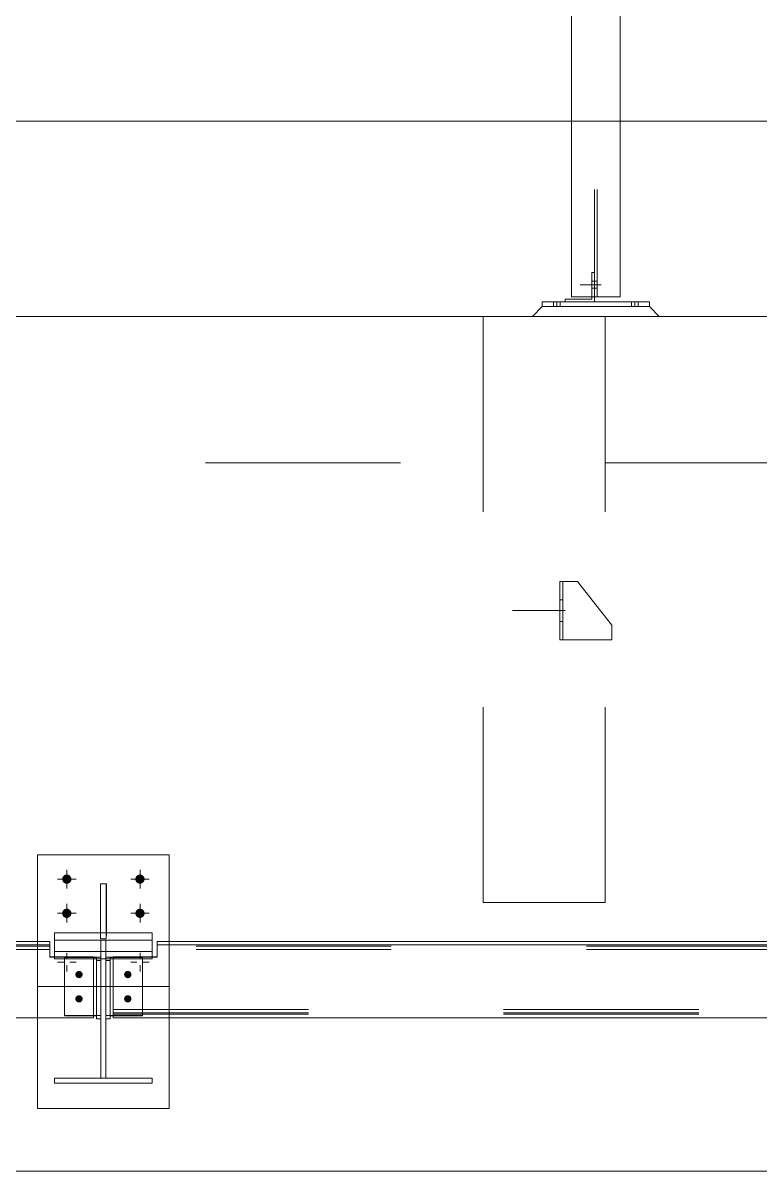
# Model space of a CAD drawing. Header units: millimetres. Extents: x 652937 to 1670132, y 1473552 to 2851037.
# Drawn here: x 663584.471 to 663585.982, y 1524528.47 to 1524530.821 of the extents above; entities that cross this region are included whole.
import ezdxf

# ---------------------------------------------------------------- set-up
doc = ezdxf.new("R2010")
doc.units = ezdxf.units.MM
for name, pattern in [('XKITLINE00', [0]), ('XKITLINE01', [4, 1, -1, 1, -1]), ('XKITLINE02', [4, 2, -2])]:
    doc.linetypes.add(name, pattern=pattern)
for name, color, linetype, lineweight in [('Bolt', 7, 'Continuous', 0), ('Part', 7, 'Continuous', 0), ('S-GRID', 7, 'Continuous', 9)]:
    doc.layers.add(name, color=color, linetype=linetype, lineweight=lineweight)

# ---------------------------------------------------------------- blocks, each defined once
blk = doc.blocks.new('*A39404464')
at = {"layer": 'S-GRID', "color": 7, "linetype": 'XKITLINE01', "lineweight": 0}
blk.add_line((-30.905117, -99.720099), (129.806536, -99.720099), dxfattribs=at)
blk = doc.blocks.new('*A40064530')
at = {"layer": 'Part', "color": 7, "linetype": 'XKITLINE02', "lineweight": 0}
for p, q in [((4.127009, -86.420099), (4.127009, -99.520099)), ((4.127093, -86.420099), (4.127093, -99.520099)), ((4.127101, -86.420099), (4.127101, -99.520099)), ((4.362009, -86.420099), (4.362009, -99.520099)), ((4.362093, -86.420099), (4.362093, -99.520099)), ((4.392009, -86.420099), (4.392009, -99.520099)), ((4.392093, -86.420099), (4.392093, -99.520099)), ((4.627009, -99.520099), (4.627009, -86.420099)), ((4.627101, -86.420099), (4.627101, -99.520099)), ((4.127001, -97.720099), (4.127001, -99.520099)), ((4.627001, -97.720099), (4.627001, -99.520099)), ((4.627093, -97.720099), (4.627093, -99.520099)), ((4.627101, -99.520099), (4.127001, -99.520099))]:
    blk.add_line(p, q, dxfattribs=at)
at = {"layer": 'Part', "color": 7, "linetype": 'XKITLINE00', "lineweight": 0}
for p, q in [((4.127001, -94.325099), (4.127001, -97.720099)), ((4.627001, -94.295099), (4.627001, -97.720099)), ((4.627093, -94.295099), (4.627093, -97.720099))]:
    blk.add_line(p, q, dxfattribs=at)
blk = doc.blocks.new('*A41034627')
at = {"layer": 'Bolt', "color": 7, "linetype": 'XKITLINE02', "lineweight": 0}
for p, q in [((3.942029, -99.620099), (3.942029, -99.570099)), ((3.977051, -99.620099), (3.977051, -99.570099)), ((4.012073, -99.620099), (4.012073, -99.570099)), ((4.742029, -99.620099), (4.742029, -99.570099)), ((4.777051, -99.620099), (4.777051, -99.570099)), ((4.812073, -99.620099), (4.812073, -99.570099))]:
    blk.add_line(p, q, dxfattribs=at)
blk = doc.blocks.new('*A41084632')
at = {"layer": 'Part', "color": 7, "linetype": 'XKITLINE00', "lineweight": 0}
for p, q in [((-7.618317, -106.119092), (-7.618391, -106.155229)), ((-1.218317, -106.119092), (-7.618317, -106.119092)), ((-1.218392, -106.155229), (-1.218317, -106.119092)), ((-1.218392, -106.155229), (-7.618391, -106.155229)), ((-7.618391, -106.155229), (-7.618389, -106.279648)), ((-1.218389, -106.279648), (-1.218392, -106.155229)), ((-1.218316, -106.155229), (-1.218316, -106.168859)), ((-7.668529, -106.276757), (-7.618383, -106.276757)), ((-7.668529, -106.279648), (-7.618389, -106.279648)), ((-1.218389, -106.279648), (-1.168529, -106.279648)), ((-1.218383, -106.276757), (-1.168529, -106.276757)), ((-8.068377, -106.881257), (-8.068377, -106.901739)), ((-8.068377, -106.901739), (-0.768359, -106.901739)), ((-0.768359, -106.881257), (-0.768359, -106.901739))]:
    blk.add_line(p, q, dxfattribs=at)
at = {"layer": 'Part', "color": 7, "linetype": 'XKITLINE02', "lineweight": 0}
for p, q in [((-7.618316, -106.168859), (-7.618317, -106.119092)), ((-1.218317, -106.119092), (-1.218316, -106.155229)), ((-7.618384, -106.202106), (-7.618316, -106.168859)), ((-1.218385, -106.202106), (-7.618384, -106.202106)), ((-7.618383, -106.276757), (-7.618384, -106.202106)), ((-1.218316, -106.168859), (-7.618316, -106.168859)), ((-1.218316, -106.168859), (-1.218385, -106.202106)), ((-1.218385, -106.202106), (-1.218383, -106.276757)), ((-8.068389, -106.279648), (-8.068383, -106.276757)), ((-8.068389, -106.279648), (-8.068377, -106.881257)), ((-8.068389, -106.279648), (-7.668529, -106.279648)), ((-8.068372, -106.849081), (-8.068383, -106.276757)), ((-8.068383, -106.276757), (-7.668529, -106.276757)), ((-7.618389, -106.279648), (-7.618383, -106.276757)), ((-1.218389, -106.279648), (-1.218383, -106.276757)), ((-1.168529, -106.276757), (-0.768365, -106.276757)), ((-1.168529, -106.279648), (-0.768371, -106.279648)), ((-0.768365, -106.276757), (-0.768371, -106.279648)), ((-0.768371, -106.279648), (-0.768359, -106.881257)), ((-0.768354, -106.849081), (-0.768365, -106.276757)), ((-8.068372, -106.849081), (-8.068303, -106.815834)), ((-8.068303, -106.815834), (-8.068302, -106.865601)), ((-8.068303, -106.815834), (-0.768285, -106.815834)), ((-0.768285, -106.815834), (-0.768354, -106.849081)), ((-0.768284, -106.865601), (-0.768285, -106.815834)), ((-8.068302, -106.865601), (-8.068377, -106.901739)), ((-8.068372, -106.849081), (-0.768354, -106.849081)), ((-8.068302, -106.865601), (-0.768284, -106.865601)), ((-0.768359, -106.901739), (-0.768284, -106.865601))]:
    blk.add_line(p, q, dxfattribs=at)
blk = doc.blocks.new('*A41364660')
at = {"layer": 'Part', "color": 7, "linetype": 'XKITLINE02', "lineweight": 0}
for p, q in [((4.472193, -99.720099), (4.472193, -101.220099)), ((15.072732, -99.720099), (4.472193, -99.720099)), ((15.072193, -101.220099), (15.072193, -99.720099)), ((4.472193, -101.220099), (15.072732, -101.220099))]:
    blk.add_line(p, q, dxfattribs=at)
blk = doc.blocks.new('*A41374661')
at = {"layer": 'Part', "color": 7, "linetype": 'XKITLINE02', "lineweight": 0}
for p, q in [((-7.622829, -99.720099), (-7.622829, -101.220099)), ((3.222733, -99.720099), (-7.622829, -99.720099)), ((3.222193, -101.220099), (3.222193, -99.720099)), ((-7.622829, -101.220099), (3.222733, -101.220099))]:
    blk.add_line(p, q, dxfattribs=at)
blk = doc.blocks.new('*A41464670')
at = {"layer": 'Part', "color": 7, "linetype": 'XKITLINE02', "lineweight": 0}
for p, q in [((4.472732, -99.720099), (3.222193, -99.720099)), ((3.222193, -99.720099), (3.222193, -105.720099)), ((4.472193, -99.720099), (4.472193, -105.720099)), ((3.222193, -105.720099), (4.472732, -105.720099))]:
    blk.add_line(p, q, dxfattribs=at)
blk = doc.blocks.new('*A41574681')
at = {"layer": 'Part', "color": 7, "linetype": 'XKITLINE00', "lineweight": 0}
for p, q in [((37.371892, -99.720099), (-7.628107, -99.720099)), ((-7.628107, -108.470099), (37.371892, -108.470099))]:
    blk.add_line(p, q, dxfattribs=at)
blk = doc.blocks.new('*A41584682')
at = {"layer": 'Part', "color": 7, "linetype": 'XKITLINE00', "lineweight": 0}
for p, q in [((-7.628107, -97.720099), (36.121892, -97.720099)), ((-7.628107, -99.720099), (36.121892, -99.720099))]:
    blk.add_line(p, q, dxfattribs=at)
blk = doc.blocks.new('*A41764700')
at = {"layer": 'Part', "color": 7, "linetype": 'XKITLINE00', "lineweight": 0}
for p, q in [((-1.168136, -106.031138), (-1.168529, -106.221992)), ((-1.168136, -106.031138), (-0.698257, -106.031138)), ((-0.638257, -106.031138), (-0.168136, -106.031138)), ((-0.168136, -106.031138), (-0.168529, -106.221972)), ((-0.168136, -106.106491), (-0.168529, -106.297326)), ((-0.168136, -106.031138), (-0.168136, -106.106491)), ((-1.168529, -106.221992), (-0.168529, -106.221972)), ((-1.168529, -106.297345), (-1.168529, -106.221992)), ((-0.168529, -106.221972), (-0.168529, -106.297326)), ((-0.168529, -106.297326), (-1.168529, -106.297345))]:
    blk.add_line(p, q, dxfattribs=at)
at = {"layer": 'Part', "color": 7, "linetype": 'XKITLINE02', "lineweight": 0}
for p, q in [((-1.168136, -106.106491), (-1.168529, -106.297345)), ((-1.168136, -106.106491), (-1.168136, -106.031138)), ((-0.168136, -106.106491), (-1.168136, -106.106491)), ((-0.698257, -106.031138), (-0.638257, -106.031138))]:
    blk.add_line(p, q, dxfattribs=at)
blk = doc.blocks.new('*A41774701')
at = {"layer": 'Part', "color": 7, "linetype": 'XKITLINE02', "lineweight": 0}
for p, q in [((-0.693136, -106.106494), (-0.693529, -106.297272)), ((-0.693136, -106.106494), (-0.693136, -107.520088)), ((-0.643136, -106.106494), (-0.693136, -106.106494)), ((-0.643136, -106.106494), (-0.643529, -106.297271)), ((-0.643136, -106.106494), (-0.643136, -106.913058)), ((-0.643529, -107.520088), (-0.643136, -107.520088)), ((-0.643529, -107.520088), (-0.643136, -107.520088))]:
    blk.add_line(p, q, dxfattribs=at)
at = {"layer": 'Part', "color": 7, "linetype": 'XKITLINE00', "lineweight": 0}
for p, q in [((-0.693529, -106.297272), (-0.643529, -106.297271)), ((-0.693529, -107.520088), (-0.693529, -106.297272)), ((-0.643529, -106.297271), (-0.643529, -107.520088)), ((-0.643136, -106.913058), (-0.643136, -107.520088)), ((-0.643529, -107.520088), (-0.693529, -107.520088))]:
    blk.add_line(p, q, dxfattribs=at)
blk = doc.blocks.new('*A41784702')
at = {"layer": 'Part', "color": 7, "linetype": 'XKITLINE00', "lineweight": 0}
for p, q in [((-1.168529, -107.570088), (-1.168529, -107.520088)), ((-0.168136, -107.520088), (-1.168529, -107.520088)), ((-0.168136, -107.520088), (-0.168529, -107.520088)), ((-0.168529, -107.520088), (-0.168529, -107.570088)), ((-0.168136, -107.570088), (-0.168136, -107.520088)), ((-0.168136, -107.570088), (-1.168529, -107.570088)), ((-0.168529, -107.570088), (-0.168136, -107.570088))]:
    blk.add_line(p, q, dxfattribs=at)
at = {"layer": 'Part', "color": 7, "linetype": 'XKITLINE02', "lineweight": 0}
for q in [(-1.168136, -107.520088), (-1.168529, -107.570088)]:
    blk.add_line((-1.168136, -107.570088), q, dxfattribs=at)
blk = doc.blocks.new('*A41794703')
at = {"layer": 'Part', "color": 7, "linetype": 'XKITLINE00', "lineweight": 0}
for p, q in [((-0.118317, -106.119092), (-0.118392, -106.155229)), ((6.281683, -106.119092), (-0.118317, -106.119092)), ((6.281608, -106.155229), (6.281683, -106.119092)), ((6.281608, -106.155229), (-0.118392, -106.155229)), ((-0.118392, -106.155229), (-0.118389, -106.279648)), ((6.281611, -106.279648), (6.281608, -106.155229)), ((6.281684, -106.155229), (6.281684, -106.168859)), ((-0.168529, -106.276757), (-0.118383, -106.276757)), ((-0.168529, -106.279648), (-0.118389, -106.279648)), ((6.281611, -106.279648), (6.331471, -106.279648)), ((6.281617, -106.276757), (6.331471, -106.276757)), ((-0.568377, -106.881257), (-0.568377, -106.901739)), ((-0.568377, -106.901739), (6.731641, -106.901739)), ((6.731641, -106.881257), (6.731641, -106.901739))]:
    blk.add_line(p, q, dxfattribs=at)
at = {"layer": 'Part', "color": 7, "linetype": 'XKITLINE02', "lineweight": 0}
for p, q in [((-0.118316, -106.168859), (-0.118317, -106.119092)), ((6.281683, -106.119092), (6.281684, -106.155229)), ((-0.118385, -106.202106), (-0.118316, -106.168859)), ((6.281615, -106.202106), (-0.118385, -106.202106)), ((-0.118383, -106.276757), (-0.118385, -106.202106)), ((6.281684, -106.168859), (-0.118316, -106.168859)), ((6.281684, -106.168859), (6.281615, -106.202106)), ((6.281615, -106.202106), (6.281617, -106.276757)), ((-0.568389, -106.279648), (-0.568383, -106.276757)), ((-0.568389, -106.279648), (-0.568377, -106.881257)), ((-0.568389, -106.279648), (-0.168529, -106.279648)), ((-0.568372, -106.849081), (-0.568383, -106.276757)), ((-0.568383, -106.276757), (-0.168529, -106.276757)), ((-0.118389, -106.279648), (-0.118383, -106.276757)), ((6.281611, -106.279648), (6.281617, -106.276757)), ((6.331471, -106.276757), (6.731635, -106.276757)), ((6.331471, -106.279648), (6.731629, -106.279648)), ((6.731635, -106.276757), (6.731629, -106.279648)), ((6.731629, -106.279648), (6.731641, -106.881257)), ((6.731646, -106.849081), (6.731635, -106.276757)), ((-0.568372, -106.849081), (-0.568303, -106.815834)), ((-0.568303, -106.815834), (-0.568302, -106.865601)), ((-0.568303, -106.815834), (6.731715, -106.815834)), ((6.731715, -106.815834), (6.731646, -106.849081)), ((6.731716, -106.865601), (6.731715, -106.815834)), ((-0.568302, -106.865601), (-0.568377, -106.901739)), ((-0.568372, -106.849081), (6.731646, -106.849081)), ((-0.568302, -106.865601), (6.731716, -106.865601)), ((6.731641, -106.901739), (6.731716, -106.865601))]:
    blk.add_line(p, q, dxfattribs=at)
blk = doc.blocks.new('*A41884712')
at = {"layer": 'Part', "color": 7, "linetype": 'XKITLINE00', "lineweight": 0}
for p, q in [((-1.343115, -105.231116), (-1.34309, -105.231116)), ((0.006885, -105.231116), (-1.343115, -105.231116)), ((-1.343115, -105.231116), (-1.343115, -106.119092)), ((0.00691, -105.231116), (0.006885, -105.231116)), ((0.006885, -105.231116), (0.006885, -106.119092)), ((-1.343115, -106.901739), (-1.343115, -107.831116)), ((0.006885, -106.901739), (0.006885, -107.831116)), ((-1.34309, -107.831116), (-1.343115, -107.831116)), ((-1.343115, -107.831116), (0.006885, -107.831116)), ((0.00691, -107.831116), (0.006885, -107.831116))]:
    blk.add_line(p, q, dxfattribs=at)
at = {"layer": 'Part', "color": 7, "linetype": 'XKITLINE02', "lineweight": 0}
for p, q in [((-1.34309, -105.231116), (-1.34309, -107.831116)), ((0.00691, -105.231116), (0.00691, -107.831116)), ((-1.343115, -106.119092), (-1.343115, -106.901739)), ((0.006885, -106.119092), (0.006885, -106.901739))]:
    blk.add_line(p, q, dxfattribs=at)
blk = doc.blocks.new('*A41894713')
at = {"layer": 'Bolt'}
for points in [[(-0.411, -106.422), (-0.404, -106.424), (-0.397, -106.427), (-0.392, -106.432), (-0.387, -106.438), (-0.384, -106.444), (-0.382, -106.451), (-0.381, -106.458), (-0.382, -106.466), (-0.384, -106.473), (-0.387, -106.479), (-0.392, -106.485), (-0.398, -106.489), (-0.404, -106.493), (-0.411, -106.495), (-0.418, -106.496), (-0.426, -106.495), (-0.433, -106.493), (-0.439, -106.489), (-0.445, -106.485), (-0.45, -106.479), (-0.453, -106.472), (-0.455, -106.465), (-0.456, -106.458), (-0.455, -106.451), (-0.453, -106.444), (-0.45, -106.437), (-0.445, -106.432), (-0.439, -106.427), (-0.433, -106.424), (-0.426, -106.422), (-0.418, -106.421)], [(-0.411, -106.67), (-0.404, -106.673), (-0.397, -106.676), (-0.392, -106.681), (-0.387, -106.686), (-0.384, -106.693), (-0.382, -106.7), (-0.381, -106.707), (-0.382, -106.714), (-0.384, -106.721), (-0.387, -106.728), (-0.392, -106.734), (-0.398, -106.738), (-0.404, -106.742), (-0.411, -106.744), (-0.418, -106.744), (-0.426, -106.744), (-0.433, -106.742), (-0.439, -106.738), (-0.445, -106.733), (-0.45, -106.728), (-0.453, -106.721), (-0.455, -106.714), (-0.456, -106.707), (-0.455, -106.7), (-0.453, -106.693), (-0.45, -106.686), (-0.445, -106.681), (-0.439, -106.676), (-0.433, -106.673), (-0.426, -106.67), (-0.418, -106.67)]]:
    blk.add_hatch(color=7, dxfattribs=at).paths.add_polyline_path(points, flags=17)
at = {"layer": 'Bolt', "color": 7, "linetype": 'XKITLINE00', "lineweight": 0}
for p, q in [((-0.418, -106.462), (-0.418, -106.439)), ((-0.418, -106.711), (-0.418, -106.688))]:
    blk.add_line(p, q, dxfattribs=at)
blk = doc.blocks.new('*A41904714')
at = {"layer": 'Bolt'}
for points in [[(-0.911, -106.422), (-0.904, -106.424), (-0.897, -106.427), (-0.892, -106.432), (-0.887, -106.438), (-0.884, -106.444), (-0.882, -106.451), (-0.881, -106.458), (-0.882, -106.466), (-0.884, -106.473), (-0.887, -106.479), (-0.892, -106.485), (-0.898, -106.489), (-0.904, -106.493), (-0.911, -106.495), (-0.918, -106.496), (-0.926, -106.495), (-0.933, -106.493), (-0.939, -106.489), (-0.945, -106.485), (-0.95, -106.479), (-0.953, -106.472), (-0.955, -106.465), (-0.956, -106.458), (-0.955, -106.451), (-0.953, -106.444), (-0.95, -106.437), (-0.945, -106.432), (-0.939, -106.427), (-0.933, -106.424), (-0.926, -106.422), (-0.918, -106.421)], [(-0.911, -106.67), (-0.904, -106.673), (-0.897, -106.676), (-0.892, -106.681), (-0.887, -106.686), (-0.884, -106.693), (-0.882, -106.7), (-0.881, -106.707), (-0.882, -106.714), (-0.884, -106.721), (-0.887, -106.728), (-0.892, -106.734), (-0.898, -106.738), (-0.904, -106.742), (-0.911, -106.744), (-0.918, -106.744), (-0.926, -106.744), (-0.933, -106.742), (-0.939, -106.738), (-0.945, -106.733), (-0.95, -106.728), (-0.953, -106.721), (-0.955, -106.714), (-0.956, -106.707), (-0.955, -106.7), (-0.953, -106.693), (-0.95, -106.686), (-0.945, -106.681), (-0.939, -106.676), (-0.933, -106.673), (-0.926, -106.67), (-0.918, -106.67)]]:
    blk.add_hatch(color=7, dxfattribs=at).paths.add_polyline_path(points, flags=17)
at = {"layer": 'Bolt', "color": 7, "linetype": 'XKITLINE00', "lineweight": 0}
for p, q in [((-0.918, -106.462), (-0.918, -106.439)), ((-0.918, -106.711), (-0.918, -106.688))]:
    blk.add_line(p, q, dxfattribs=at)
blk = doc.blocks.new('*A41914715')
at = {"layer": 'Part', "color": 7, "linetype": 'XKITLINE02', "lineweight": 0}
for p, q in [((-1.068389, -106.279713), (-1.068398, -106.284049)), ((-1.068398, -106.284049), (-0.738398, -106.284049)), ((-1.068398, -106.284049), (-1.068398, -106.297343)), ((-0.693389, -106.279713), (-1.068389, -106.279713)), ((-1.068389, -106.279713), (-1.068378, -106.87692)), ((-0.738398, -106.284049), (-0.738426, -106.297337)), ((-0.738387, -106.881257), (-0.738398, -106.284049)), ((-0.693529, -106.31585), (-0.693464, -106.31585)), ((-0.693464, -106.31585), (-0.693389, -106.279713)), ((-0.693452, -106.913058), (-0.693464, -106.31585)), ((-0.693389, -106.279713), (-0.693378, -106.87692)), ((-1.068387, -106.881257), (-1.068378, -106.87692)), ((-1.068378, -106.87692), (-0.693378, -106.87692)), ((-0.738453, -106.881257), (-0.738387, -106.881257)), ((-0.738452, -106.913058), (-0.738387, -106.881257)), ((-0.693529, -106.913058), (-0.693452, -106.913058)), ((-0.693452, -106.913058), (-0.693378, -106.87692))]:
    blk.add_line(p, q, dxfattribs=at)
at = {"layer": 'Part', "color": 7, "linetype": 'XKITLINE00', "lineweight": 0}
for p, q in [((-1.068398, -106.297343), (-1.068387, -106.881257)), ((-0.738426, -106.297337), (-0.738464, -106.31585)), ((-0.738464, -106.31585), (-0.693529, -106.31585)), ((-0.738464, -106.31585), (-0.738452, -106.913058)), ((-1.068387, -106.881257), (-0.738453, -106.881257)), ((-0.738452, -106.913058), (-0.693529, -106.913058))]:
    blk.add_line(p, q, dxfattribs=at)
blk = doc.blocks.new('*A41924716')
at = {"layer": 'Part', "color": 7, "linetype": 'XKITLINE00', "lineweight": 0}
for p, q in [((-0.643419, -106.297335), (-0.643457, -106.31585)), ((-0.643446, -106.913058), (-0.643457, -106.31585)), ((-0.643457, -106.31585), (-0.598457, -106.31585)), ((-0.598419, -106.297334), (-0.598457, -106.31585)), ((-0.598446, -106.913058), (-0.598457, -106.31585)), ((-0.598391, -106.31585), (-0.59838, -106.881257)), ((-0.268391, -106.297328), (-0.26838, -106.881257)), ((-0.598446, -106.913058), (-0.643446, -106.913058)), ((-0.26838, -106.881257), (-0.59838, -106.881257))]:
    blk.add_line(p, q, dxfattribs=at)
at = {"layer": 'Part', "color": 7, "linetype": 'XKITLINE02', "lineweight": 0}
for p, q in [((-0.643383, -106.279713), (-0.643419, -106.297335)), ((-0.643371, -106.87692), (-0.643383, -106.279713)), ((-0.268383, -106.279713), (-0.643383, -106.279713)), ((-0.598392, -106.284049), (-0.598419, -106.297334)), ((-0.598392, -106.284049), (-0.598391, -106.31585)), ((-0.598392, -106.284049), (-0.268392, -106.284049)), ((-0.268392, -106.284049), (-0.268383, -106.279713)), ((-0.268392, -106.284049), (-0.268391, -106.297328)), ((-0.268371, -106.87692), (-0.268383, -106.279713)), ((-0.643446, -106.913058), (-0.643371, -106.87692)), ((-0.643371, -106.87692), (-0.268371, -106.87692)), ((-0.59838, -106.881257), (-0.598446, -106.913058)), ((-0.268371, -106.87692), (-0.26838, -106.881257))]:
    blk.add_line(p, q, dxfattribs=at)
blk = doc.blocks.new('*A41964720')
at = {"layer": 'Bolt', "color": 7, "linetype": 'XKITLINE02', "lineweight": 0}
for p, q in [((4.064143, -102.732599), (3.524543, -102.732599)), ((4.064203, -102.732599), (3.524603, -102.732599)), ((4.03955, -102.622599), (4.00955, -102.622599)), ((4.03961, -102.622599), (4.00961, -102.622599)), ((4.039536, -102.842599), (4.009536, -102.842599)), ((4.039596, -102.842599), (4.009596, -102.842599))]:
    blk.add_line(p, q, dxfattribs=at)
blk = doc.blocks.new('*A41974721')
at = {"layer": 'Part', "color": 7, "linetype": 'XKITLINE02', "lineweight": 0}
for p, q in [((4.009523, -103.032599), (4.009523, -102.432599)), ((4.009523, -102.432599), (4.009623, -102.432599)), ((4.009523, -102.432599), (4.039623, -102.432599)), ((4.009623, -102.432599), (4.009623, -103.032599)), ((4.039523, -102.432599), (4.039523, -103.032599)), ((4.039623, -103.032599), (4.039623, -102.432599)), ((4.009623, -103.032599), (4.009523, -103.032599)), ((4.009523, -103.032599), (4.039623, -103.032599))]:
    blk.add_line(p, q, dxfattribs=at)
blk = doc.blocks.new('*A41984722')
at = {"layer": 'Part', "color": 7, "linetype": 'XKITLINE02', "lineweight": 0}
for p, q in [((4.03957, -102.432599), (4.03957, -103.032599)), ((4.03957, -102.432599), (4.189576, -102.432599)), ((4.039576, -103.032599), (4.039576, -102.432599)), ((4.53957, -102.882599), (4.18957, -102.432599)), ((4.189576, -102.432599), (4.539576, -102.882599)), ((4.53957, -103.032599), (4.53957, -102.882599)), ((4.53957, -102.882599), (4.539576, -102.882599)), ((4.539576, -102.882599), (4.539576, -103.032599)), ((4.03957, -103.032599), (4.539576, -103.032599))]:
    blk.add_line(p, q, dxfattribs=at)
blk = doc.blocks.new('*A41994723')
at = {"layer": 'Part', "color": 7, "linetype": 'XKITLINE00', "lineweight": 0}
for p, q in [((-0.69826, -106.091322), (-0.698236, -105.531141)), ((-0.698236, -105.531141), (-0.638236, -105.531141)), ((-0.638236, -105.531141), (-0.63826, -106.091322)), ((-0.638136, -105.531141), (-0.638236, -105.531141)), ((-0.638236, -105.531141), (-0.638136, -105.531141)), ((-0.638136, -106.031141), (-0.638136, -105.531141)), ((-0.63826, -106.091322), (-0.69826, -106.091322)), ((-0.63826, -106.091322), (-0.638136, -106.031141))]:
    blk.add_line(p, q, dxfattribs=at)
at = {"layer": 'Part', "color": 7, "linetype": 'XKITLINE02', "lineweight": 0}
for p, q in [((-0.698136, -106.031141), (-0.698136, -105.531141)), ((-0.698136, -106.031141), (-0.69826, -106.091322)), ((-0.638136, -106.031141), (-0.698136, -106.031141))]:
    blk.add_line(p, q, dxfattribs=at)
blk = doc.blocks.new('*A42004724')
at = {"layer": 'Bolt'}
for points in [[(-0.997, -105.49), (-0.999, -105.499), (-1.004, -105.508), (-1.01, -105.515), (-1.017, -105.521), (-1.025, -105.525), (-1.034, -105.528), (-1.043, -105.529), (-1.052, -105.528), (-1.061, -105.525), (-1.07, -105.521), (-1.077, -105.515), (-1.083, -105.508), (-1.087, -105.499), (-1.09, -105.49), (-1.091, -105.481), (-1.09, -105.472), (-1.087, -105.463), (-1.083, -105.455), (-1.077, -105.448), (-1.07, -105.442), (-1.061, -105.437), (-1.052, -105.435), (-1.043, -105.434), (-1.034, -105.435), (-1.025, -105.437), (-1.017, -105.442), (-1.01, -105.448), (-1.004, -105.455), (-0.999, -105.463), (-0.997, -105.472), (-0.996, -105.481)], [(-0.247, -105.49), (-0.249, -105.499), (-0.254, -105.508), (-0.26, -105.515), (-0.267, -105.521), (-0.275, -105.525), (-0.284, -105.528), (-0.293, -105.529), (-0.302, -105.528), (-0.311, -105.525), (-0.32, -105.521), (-0.327, -105.515), (-0.333, -105.508), (-0.337, -105.499), (-0.34, -105.49), (-0.341, -105.481), (-0.34, -105.472), (-0.337, -105.463), (-0.333, -105.455), (-0.327, -105.448), (-0.32, -105.442), (-0.311, -105.437), (-0.302, -105.435), (-0.293, -105.434), (-0.284, -105.435), (-0.275, -105.437), (-0.267, -105.442), (-0.26, -105.448), (-0.254, -105.455), (-0.249, -105.463), (-0.247, -105.472), (-0.246, -105.481)], [(-0.997, -105.84), (-0.999, -105.849), (-1.004, -105.858), (-1.01, -105.865), (-1.017, -105.871), (-1.025, -105.875), (-1.034, -105.878), (-1.043, -105.879), (-1.052, -105.878), (-1.061, -105.875), (-1.07, -105.871), (-1.077, -105.865), (-1.083, -105.858), (-1.087, -105.849), (-1.09, -105.84), (-1.091, -105.831), (-1.09, -105.822), (-1.087, -105.813), (-1.083, -105.805), (-1.077, -105.798), (-1.07, -105.792), (-1.061, -105.787), (-1.052, -105.785), (-1.043, -105.784), (-1.034, -105.785), (-1.025, -105.787), (-1.017, -105.792), (-1.01, -105.798), (-1.004, -105.805), (-0.999, -105.813), (-0.997, -105.822), (-0.996, -105.831)], [(-0.247, -105.84), (-0.249, -105.849), (-0.254, -105.858), (-0.26, -105.865), (-0.267, -105.871), (-0.275, -105.875), (-0.284, -105.878), (-0.293, -105.879), (-0.302, -105.878), (-0.311, -105.875), (-0.32, -105.871), (-0.327, -105.865), (-0.333, -105.858), (-0.337, -105.849), (-0.34, -105.84), (-0.341, -105.831), (-0.34, -105.822), (-0.337, -105.813), (-0.333, -105.805), (-0.327, -105.798), (-0.32, -105.792), (-0.311, -105.787), (-0.302, -105.785), (-0.293, -105.784), (-0.284, -105.785), (-0.275, -105.787), (-0.267, -105.792), (-0.26, -105.798), (-0.254, -105.805), (-0.249, -105.813), (-0.247, -105.822), (-0.246, -105.831)]]:
    blk.add_hatch(color=7, dxfattribs=at).paths.add_polyline_path(points, flags=17)
at = {"layer": 'Bolt', "color": 7, "linetype": 'XKITLINE00', "lineweight": 0}
for p, q in [((-1.043, -105.576), (-1.043, -105.386)), ((-0.293, -105.576), (-0.293, -105.386)), ((-1.138, -105.481), (-0.948, -105.481)), ((-0.388, -105.481), (-0.198, -105.481)), ((-1.043, -105.926), (-1.043, -105.736)), ((-0.293, -105.926), (-0.293, -105.736)), ((-1.138, -105.831), (-0.948, -105.831)), ((-0.388, -105.831), (-0.198, -105.831)), ((-1.043, -106.236), (-1.043, -106.299)), ((-0.293, -106.236), (-0.293, -106.299)), ((-1.138, -106.331), (-1.075, -106.331)), ((-1.043, -106.426), (-1.043, -106.363)), ((-0.948, -106.331), (-1.011, -106.331)), ((-0.388, -106.331), (-0.325, -106.331)), ((-0.293, -106.426), (-0.293, -106.363)), ((-0.198, -106.331), (-0.261, -106.331))]:
    blk.add_line(p, q, dxfattribs=at)
blk = doc.blocks.new('*A42014725')
at = {"layer": 'Part', "color": 7, "linetype": 'XKITLINE02', "lineweight": 0}
for p, q in [((-1.342896, -105.231116), (0.00711, -105.231116)), ((-1.342896, -106.581116), (-1.342896, -105.231116)), ((-1.34289, -106.581116), (-1.34289, -105.231116)), ((0.007104, -106.581116), (0.007104, -105.231116)), ((0.00711, -105.231116), (0.00711, -106.581116)), ((0.00711, -106.581116), (-1.342896, -106.581116))]:
    blk.add_line(p, q, dxfattribs=at)
blk = doc.blocks.new('*A42074731')
at = {"layer": 'Part', "color": 7, "linetype": 'XKITLINE02', "lineweight": 0}
for p, q in [((4.927106, -99.570099), (3.826996, -99.570099)), ((3.826996, -99.570099), (3.826996, -99.620099)), ((3.826996, -99.620099), (4.927106, -99.620099)), ((3.827106, -99.570099), (3.827106, -99.620099)), ((4.926996, -99.620099), (4.926996, -99.570099)), ((4.927106, -99.620099), (4.927106, -99.570099))]:
    blk.add_line(p, q, dxfattribs=at)
blk = doc.blocks.new('*A42084732')
at = {"layer": 'Part', "color": 7, "linetype": 'XKITLINE02', "lineweight": 0}
for p, q in [((3.726976, -99.720099), (3.826996, -99.620099)), ((3.827106, -99.620099), (3.727126, -99.720099)), ((3.826996, -99.620099), (3.827106, -99.620099)), ((3.826996, -99.620099), (4.927106, -99.620099)), ((5.026976, -99.720099), (4.926996, -99.620099)), ((4.927106, -99.620099), (5.027126, -99.720099)), ((5.027126, -99.720099), (3.726976, -99.720099)), ((5.027126, -99.720099), (5.026976, -99.720099))]:
    blk.add_line(p, q, dxfattribs=at)
blk = doc.blocks.new('*A42094733')
at = {"layer": 'Part', "color": 7, "linetype": 'XKITLINE02', "lineweight": 0}
for p, q in [((4.362081, -99.270099), (4.337021, -99.270099)), ((4.337021, -99.270099), (4.337021, -99.545099)), ((4.337081, -99.545099), (4.337081, -99.270099)), ((4.362021, -99.570099), (4.362021, -99.270099)), ((4.362081, -99.570099), (4.362081, -99.270099)), ((4.337081, -99.545099), (4.062021, -99.545099)), ((4.062021, -99.545099), (4.062021, -99.570099)), ((4.062081, -99.545099), (4.062081, -99.570099)), ((4.062021, -99.570099), (4.362081, -99.570099))]:
    blk.add_line(p, q, dxfattribs=at)
blk = doc.blocks.new('*A42104734')
at = {"layer": 'Bolt', "color": 7, "linetype": 'XKITLINE02', "lineweight": 0}
for p, q in [((4.431651, -99.395099), (4.217051, -99.395099)), ((4.362032, -99.430099), (4.337032, -99.430099)), ((4.362071, -99.360099), (4.337071, -99.360099)), ((4.392044, -99.430099), (4.362044, -99.430099)), ((4.392058, -99.360099), (4.362058, -99.360099))]:
    blk.add_line(p, q, dxfattribs=at)

msp = doc.modelspace()

# ---------------------------------------------------------------- block references
at = {"color": 7, "lineweight": 0, "xscale": 0.2, "yscale": 0.2, "zscale": 0.2}
for name in ['*A40064530', '*A41584682', '*A39404464', '*A42094733', '*A42104734', '*A42074731', '*A41034627', '*A42084732', '*A41574681', '*A41374661', '*A41464670', '*A41364660', '*A41974721', '*A41984722', '*A41964720', '*A41884712', '*A42014725', '*A42004724', '*A41994723', '*A41764700', '*A41084632', '*A41774701', '*A41794703', '*A41914715', '*A41924716', '*A41904714', '*A41894713', '*A41784702']:
    msp.add_blockref(name, (663584.7698, 1524550.1643), dxfattribs=at)

doc.saveas('drawing.dxf')
